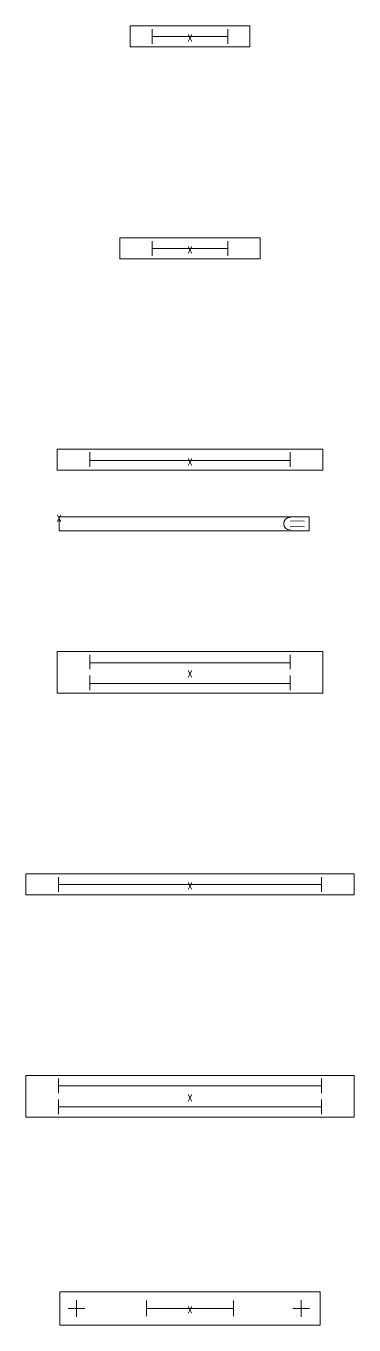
# Model space of a CAD drawing. Header units: metres. Extents: x -162 to 83385, y -62392 to -1971.
# Drawn here: x 40422 to 41997, y -16518 to -10281 of the extents above; entities that cross this region are included whole.
import ezdxf
from ezdxf.enums import TextEntityAlignment as Align

# ---------------------------------------------------------------- set-up
doc = ezdxf.new("R2010")
doc.units = ezdxf.units.M
doc.header["$LTSCALE"] = 0.5
for name, color, linetype, lineweight in [('ELIN_Attribut_01_Produkt_ID', 7, 'Continuous', 0), ('ELIN_Attribut_02_Stromkreis', 7, 'Continuous', 0), ('ELIN_Attribut_03_Verteilerbereich', 7, 'Continuous', 0), ('ELIN_Attribut_04_Montagehoehe', 7, 'Continuous', 0), ('ELIN_Attribut_05_Montageart', 7, 'Continuous', 0), ('ELIN_Attribut_06_Tuernummer', 7, 'Continuous', 0), ('ELIN_Attribut_07_Bemerkung', 7, 'Continuous', 0), ('ELIN_Attribut_08_Adresse', 7, 'Continuous', 0), ('ELIN_Attribut_10_AKZ1', 7, 'Continuous', 0), ('ELIN_Attribut_11_AKZ2', 7, 'Continuous', 0), ('ELIN_Attribut_12_Sonstiges1', 7, 'Continuous', 0), ('ELIN_Attribut_13_Sonstiges2', 7, 'Continuous', 0), ('ELIN_Attribut_14_Bauteil', 7, 'Continuous', 0), ('ELIN_Attribut_15_Ebene', 7, 'Continuous', 0), ('ELIN_Attribut_16_Raumnummer', 7, 'Continuous', 0), ('ELIN_Attribut_17_Raumname', 7, 'Continuous', 0), ('ELIN_Attribut_18_Montageabschnitt', 7, 'Continuous', 0), ('ELIN_Attribut_Basispunkt', 2, 'Continuous', 0), ('ELIN_Attribute_GEMOS', 11, 'Continuous', 0), ('ELIN_STS_DE_Feuchtrauaufbauleuchte', 7, 'Continuous', 0), ('ELIN_STS_DE_Haengeleuchte', 7, 'Continuous', 0), ('ELIN_STS_WA_Wandleuchte', 7, 'Continuous', 0)]:
    doc.layers.add(name, color=color, linetype=linetype, lineweight=lineweight)
doc.layers.get('0').off()
doc.styles.add('ELIN_Attribute', font='isocp.shx', dxfattribs={"width": 0.8})

# ---------------------------------------------------------------- blocks, each defined once
blk = doc.blocks.new('ELIN_STS_FRL_575_1F')
at = {"color": 0}
for p, q in [((-287.5, -50), (-287.5, 50)), ((-287.5, 50), (287.5, 50)), ((-181.6, 35), (-181.6, -35)), ((-181.6, 0), (181.6, 0)), ((181.6, 35), (181.6, -35)), ((287.5, -50), (287.5, 50)), ((287.5, -50), (-287.5, -50))]:
    blk.add_line(p, q, dxfattribs=at)
at = {"layer": 'ELIN_Attribut_01_Produkt_ID', "style": 'ELIN_Attribute', "width": 0.8, "flags": 8}
blk.add_attdef('01_PRODUKT_ID', (-241.5, -254.7, 0), '', height=150, dxfattribs=at)
at = {"layer": 'ELIN_Attribut_02_Stromkreis', "style": 'ELIN_Attribute', "width": 0.8, "flags": 8}
blk.add_attdef('02_STROMKREIS', (-287.5, 137.5), '', height=150, dxfattribs=at)
at = {"layer": 'ELIN_Attribut_03_Verteilerbereich', "style": 'ELIN_Attribute', "width": 0.8, "flags": 8}
blk.add_attdef('03_VERTEILERBEREICH', (-247.5, -604.4, 0), '', height=125, dxfattribs=at)
at = {"layer": 'ELIN_Attribut_04_Montagehoehe', "style": 'ELIN_Attribute', "width": 0.8, "flags": 8}
blk.add_attdef('04_MONTAGEHOEHE', text='', height=125, dxfattribs=at).set_placement((-406, -54.7, 0), align=Align.RIGHT)
at = {"layer": 'ELIN_Attribut_05_Montageart', "style": 'ELIN_Attribute', "width": 0.8, "flags": 8}
blk.add_attdef('05_MONTAGEART', (13, -254.7, 0), '', height=125, dxfattribs=at)
at = {"layer": 'ELIN_Attribut_06_Tuernummer', "style": 'ELIN_Attribute', "width": 0.8, "flags": 8}
blk.add_attdef('06_TUERNUMMER', text='', height=125, dxfattribs=at).set_placement((-345.5, -254.7, 0), align=Align.RIGHT)
at = {"layer": 'ELIN_Attribut_07_Bemerkung', "style": 'ELIN_Attribute', "width": 0.8, "flags": 8}
blk.add_attdef('07_BEMERKUNG', (-247.5, -804.4, 0), '', height=125, dxfattribs=at)
at = {"layer": 'ELIN_Attribut_08_Adresse', "style": 'ELIN_Attribute', "width": 0.8, "flags": 8}
blk.add_attdef('08_ADRESSE', (-247.5, -1004.4, 0), '', height=125, dxfattribs=at)
at = {"layer": 'ELIN_Attribut_10_AKZ1', "style": 'ELIN_Attribute', "width": 0.8, "flags": 8}
blk.add_attdef('10_AKZ1', (-247.5, -1404.4, 0), '', height=125, dxfattribs=at)
at = {"layer": 'ELIN_Attribut_11_AKZ2', "style": 'ELIN_Attribute', "width": 0.8, "flags": 8}
blk.add_attdef('11_AKZ2', (-247.5, -1604.4, 0), '', height=125, dxfattribs=at)
at = {"layer": 'ELIN_Attribut_12_Sonstiges1', "style": 'ELIN_Attribute', "width": 0.8, "flags": 8}
blk.add_attdef('12_SONSTIGES1', (-247.5, -1804.4, 0), '', height=125, dxfattribs=at)
at = {"layer": 'ELIN_Attribut_13_Sonstiges2', "style": 'ELIN_Attribute', "width": 0.8, "flags": 8}
blk.add_attdef('13_SONSTIGES2', (-247.5, -2004.4, 0), '', height=125, dxfattribs=at)
at = {"layer": 'ELIN_Attribut_14_Bauteil', "style": 'ELIN_Attribute', "width": 0.8, "flags": 8}
blk.add_attdef('14_BAUTEIL', (-247.5, -2204.4, 0), '', height=125, dxfattribs=at)
at = {"layer": 'ELIN_Attribut_15_Ebene', "style": 'ELIN_Attribute', "width": 0.8, "flags": 8}
blk.add_attdef('15_EBENE', (-247.5, -2404.4, 0), '', height=125, dxfattribs=at)
at = {"layer": 'ELIN_Attribut_16_Raumnummer', "style": 'ELIN_Attribute', "width": 0.8, "flags": 8}
blk.add_attdef('16_RAUMNUMMER', (-247.5, -2604.4, 0), '', height=125, dxfattribs=at)
at = {"layer": 'ELIN_Attribut_17_Raumname', "style": 'ELIN_Attribute', "width": 0.8, "flags": 8}
blk.add_attdef('17_RAUMNAME', (-247.5, -2804.4, 0), '', height=125, dxfattribs=at)
at = {"layer": 'ELIN_Attribut_18_Montageabschnitt', "style": 'ELIN_Attribute', "width": 0.8, "flags": 8}
blk.add_attdef('18_MONTAGEABSCHNITT', (-247.5, -3004.4, 0), '', height=125, dxfattribs=at)
at = {"layer": 'ELIN_Attribut_Basispunkt', "style": 'ELIN_Attribute', "width": 0.8, "flags": 8}
blk.add_attdef('Basispunkt', text='', height=50, dxfattribs=at).set_placement((0, 0), align=Align.MIDDLE)
at = {"layer": 'ELIN_Attribute_GEMOS', "style": 'ELIN_Attribute', "width": 0.6}
for tag, p in [('G01_PRO02ID', (1620.5, 183.6)), ('G02_BEZEICHNUNG', (1620.5, -14.6, 0)), ('G03_DESCRIPTION', (1620.5, -204.4, 0)), ('G04_GEMOS-SYMBOL', (1623.8, -404.4, 0)), ('G05_GEMOS-TYP', (1623.8, -604.4, 0)), ('G06_ORTSKENNUNG', (1620.5, -804.4, 0)), ('G08_FREI1', (1620.5, -1004.4, 0)), ('G08_FREI2', (1620.5, -1204.4, 0))]:
    blk.add_attdef(tag, p, '', height=125, dxfattribs=at)
blk = doc.blocks.new('ELIN_STS_FRL_670_1F')
at = {"color": 0}
for p, q in [((-337.5, -50), (-337.5, 50)), ((-337.5, 50), (337.5, 50)), ((-181.6, 35), (-181.6, -35)), ((-181.6, 0), (181.6, 0)), ((181.6, 35), (181.6, -35)), ((337.5, -50), (337.5, 50)), ((337.5, -50), (-337.5, -50))]:
    blk.add_line(p, q, dxfattribs=at)
at = {"layer": 'ELIN_Attribut_01_Produkt_ID', "style": 'ELIN_Attribute', "width": 0.8, "flags": 8}
blk.add_attdef('01_PRODUKT_ID', (-268.5, -254.7, 0), '', height=150, dxfattribs=at)
at = {"layer": 'ELIN_Attribut_02_Stromkreis', "style": 'ELIN_Attribute', "width": 0.8, "flags": 8}
blk.add_attdef('02_STROMKREIS', (-337.5, 152.5), '', height=150, dxfattribs=at)
at = {"layer": 'ELIN_Attribut_03_Verteilerbereich', "style": 'ELIN_Attribute', "width": 0.8, "flags": 8}
blk.add_attdef('03_VERTEILERBEREICH', (-247.5, -604.4, 0), '', height=125, dxfattribs=at)
at = {"layer": 'ELIN_Attribut_04_Montagehoehe', "style": 'ELIN_Attribute', "width": 0.8, "flags": 8}
blk.add_attdef('04_MONTAGEHOEHE', text='', height=125, dxfattribs=at).set_placement((-443, -54.7, 0), align=Align.RIGHT)
at = {"layer": 'ELIN_Attribut_05_Montageart', "style": 'ELIN_Attribute', "width": 0.8, "flags": 8}
blk.add_attdef('05_MONTAGEART', (-32.5, -254.7, 0), '', height=125, dxfattribs=at)
at = {"layer": 'ELIN_Attribut_06_Tuernummer', "style": 'ELIN_Attribute', "width": 0.8, "flags": 8}
blk.add_attdef('06_TUERNUMMER', text='', height=125, dxfattribs=at).set_placement((-386, -254.7, 0), align=Align.RIGHT)
at = {"layer": 'ELIN_Attribut_07_Bemerkung', "style": 'ELIN_Attribute', "width": 0.8, "flags": 8}
blk.add_attdef('07_BEMERKUNG', (-247.5, -804.4, 0), '', height=125, dxfattribs=at)
at = {"layer": 'ELIN_Attribut_08_Adresse', "style": 'ELIN_Attribute', "width": 0.8, "flags": 8}
blk.add_attdef('08_ADRESSE', (-247.5, -1004.4, 0), '', height=125, dxfattribs=at)
at = {"layer": 'ELIN_Attribut_10_AKZ1', "style": 'ELIN_Attribute', "width": 0.8, "flags": 8}
blk.add_attdef('10_AKZ1', (-247.5, -1404.4, 0), '', height=125, dxfattribs=at)
at = {"layer": 'ELIN_Attribut_11_AKZ2', "style": 'ELIN_Attribute', "width": 0.8, "flags": 8}
blk.add_attdef('11_AKZ2', (-247.5, -1604.4, 0), '', height=125, dxfattribs=at)
at = {"layer": 'ELIN_Attribut_12_Sonstiges1', "style": 'ELIN_Attribute', "width": 0.8, "flags": 8}
blk.add_attdef('12_SONSTIGES1', (-247.5, -1804.4, 0), '', height=125, dxfattribs=at)
at = {"layer": 'ELIN_Attribut_13_Sonstiges2', "style": 'ELIN_Attribute', "width": 0.8, "flags": 8}
blk.add_attdef('13_SONSTIGES2', (-247.5, -2004.4, 0), '', height=125, dxfattribs=at)
at = {"layer": 'ELIN_Attribut_14_Bauteil', "style": 'ELIN_Attribute', "width": 0.8, "flags": 8}
blk.add_attdef('14_BAUTEIL', (-247.5, -2204.4, 0), '', height=125, dxfattribs=at)
at = {"layer": 'ELIN_Attribut_15_Ebene', "style": 'ELIN_Attribute', "width": 0.8, "flags": 8}
blk.add_attdef('15_EBENE', (-247.5, -2404.4, 0), '', height=125, dxfattribs=at)
at = {"layer": 'ELIN_Attribut_16_Raumnummer', "style": 'ELIN_Attribute', "width": 0.8, "flags": 8}
blk.add_attdef('16_RAUMNUMMER', (-247.5, -2604.4, 0), '', height=125, dxfattribs=at)
at = {"layer": 'ELIN_Attribut_17_Raumname', "style": 'ELIN_Attribute', "width": 0.8, "flags": 8}
blk.add_attdef('17_RAUMNAME', (-247.5, -2804.4, 0), '', height=125, dxfattribs=at)
at = {"layer": 'ELIN_Attribut_18_Montageabschnitt', "style": 'ELIN_Attribute', "width": 0.8, "flags": 8}
blk.add_attdef('18_MONTAGEABSCHNITT', (-247.5, -3004.4, 0), '', height=125, dxfattribs=at)
at = {"layer": 'ELIN_Attribut_Basispunkt', "style": 'ELIN_Attribute', "width": 0.8, "flags": 8}
blk.add_attdef('Basispunkt', text='', height=50, dxfattribs=at).set_placement((0, 0), align=Align.MIDDLE)
at = {"layer": 'ELIN_Attribute_GEMOS', "style": 'ELIN_Attribute', "width": 0.6}
for tag, p in [('G01_PRO02ID', (1620.5, 183.6)), ('G02_BEZEICHNUNG', (1620.5, -14.6, 0)), ('G03_DESCRIPTION', (1620.5, -204.4, 0)), ('G04_GEMOS-SYMBOL', (1623.8, -404.4, 0)), ('G05_GEMOS-TYP', (1623.8, -604.4, 0)), ('G06_ORTSKENNUNG', (1620.5, -804.4, 0)), ('G08_FREI1', (1620.5, -1004.4, 0)), ('G08_FREI2', (1620.5, -1204.4, 0))]:
    blk.add_attdef(tag, p, '', height=125, dxfattribs=at)
blk = doc.blocks.new('ELIN_LA_HAENGEL_1250_1F')
at = {"color": 0}
for p, q in [((-625, 80), (625, 80)), ((-625, -80), (-625, 80)), ((625, 80), (625, -80)), ((-544.5, 40), (-544.5, -40)), ((-209.2, -37), (-209.2, 37)), ((209.3, 0), (-209.2, 0)), ((209.3, -37), (209.3, 37)), ((534.5, 40), (534.5, -40)), ((-584.5, 0), (-504.5, 0)), ((494.5, 0), (574.5, 0)), ((625, -80), (-625, -80))]:
    blk.add_line(p, q, dxfattribs=at)
at = {"layer": 'ELIN_Attribut_01_Produkt_ID', "style": 'ELIN_Attribute', "width": 0.8, "flags": 8}
blk.add_attdef('01_PRODUKT_ID', (-557.5, -254.7, 0), '', height=150, dxfattribs=at)
at = {"layer": 'ELIN_Attribut_02_Stromkreis', "style": 'ELIN_Attribute', "width": 0.8, "flags": 8}
blk.add_attdef('02_STROMKREIS', (-535.5, 163.5), '', height=150, dxfattribs=at)
at = {"layer": 'ELIN_Attribut_03_Verteilerbereich', "style": 'ELIN_Attribute', "width": 0.8, "flags": 8}
blk.add_attdef('03_VERTEILERBEREICH', (-247.5, -604.4, 0), '', height=125, dxfattribs=at)
at = {"layer": 'ELIN_Attribut_04_Montagehoehe', "style": 'ELIN_Attribute', "width": 0.8, "flags": 8}
blk.add_attdef('04_MONTAGEHOEHE', text='', height=125, dxfattribs=at).set_placement((-751.5, -54.7, 0), align=Align.RIGHT)
at = {"layer": 'ELIN_Attribut_05_Montageart', "style": 'ELIN_Attribute', "width": 0.8, "flags": 8}
blk.add_attdef('05_MONTAGEART', (-300.5, -254.7, 0), '', height=125, dxfattribs=at)
at = {"layer": 'ELIN_Attribut_06_Tuernummer', "style": 'ELIN_Attribute', "width": 0.8, "flags": 8}
blk.add_attdef('06_TUERNUMMER', text='', height=125, dxfattribs=at).set_placement((-686, -254.7, 0), align=Align.RIGHT)
at = {"layer": 'ELIN_Attribut_07_Bemerkung', "style": 'ELIN_Attribute', "width": 0.8, "flags": 8}
blk.add_attdef('07_BEMERKUNG', (-247.5, -804.4, 0), '', height=125, dxfattribs=at)
at = {"layer": 'ELIN_Attribut_08_Adresse', "style": 'ELIN_Attribute', "width": 0.8, "flags": 8}
blk.add_attdef('08_ADRESSE', (-247.5, -1004.4, 0), '', height=125, dxfattribs=at)
at = {"layer": 'ELIN_Attribut_10_AKZ1', "style": 'ELIN_Attribute', "width": 0.8, "flags": 8}
blk.add_attdef('10_AKZ1', (-247.5, -1404.4, 0), '', height=125, dxfattribs=at)
at = {"layer": 'ELIN_Attribut_11_AKZ2', "style": 'ELIN_Attribute', "width": 0.8, "flags": 8}
blk.add_attdef('11_AKZ2', (-247.5, -1604.4, 0), '', height=125, dxfattribs=at)
at = {"layer": 'ELIN_Attribut_12_Sonstiges1', "style": 'ELIN_Attribute', "width": 0.8, "flags": 8}
blk.add_attdef('12_SONSTIGES1', (-247.5, -1804.4, 0), '', height=125, dxfattribs=at)
at = {"layer": 'ELIN_Attribut_13_Sonstiges2', "style": 'ELIN_Attribute', "width": 0.8, "flags": 8}
blk.add_attdef('13_SONSTIGES2', (-247.5, -2004.4, 0), '', height=125, dxfattribs=at)
at = {"layer": 'ELIN_Attribut_14_Bauteil', "style": 'ELIN_Attribute', "width": 0.8, "flags": 8}
blk.add_attdef('14_BAUTEIL', (-247.5, -2204.4, 0), '', height=125, dxfattribs=at)
at = {"layer": 'ELIN_Attribut_15_Ebene', "style": 'ELIN_Attribute', "width": 0.8, "flags": 8}
blk.add_attdef('15_EBENE', (-247.5, -2404.4, 0), '', height=125, dxfattribs=at)
at = {"layer": 'ELIN_Attribut_16_Raumnummer', "style": 'ELIN_Attribute', "width": 0.8, "flags": 8}
blk.add_attdef('16_RAUMNUMMER', (-247.5, -2604.4, 0), '', height=125, dxfattribs=at)
at = {"layer": 'ELIN_Attribut_17_Raumname', "style": 'ELIN_Attribute', "width": 0.8, "flags": 8}
blk.add_attdef('17_RAUMNAME', (-247.5, -2804.4, 0), '', height=125, dxfattribs=at)
at = {"layer": 'ELIN_Attribut_18_Montageabschnitt', "style": 'ELIN_Attribute', "width": 0.8, "flags": 8}
blk.add_attdef('18_MONTAGEABSCHNITT', (-247.5, -3004.4, 0), '', height=125, dxfattribs=at)
at = {"layer": 'ELIN_Attribut_Basispunkt', "style": 'ELIN_Attribute', "width": 0.8, "flags": 8}
blk.add_attdef('Basispunkt', text='', height=50, dxfattribs=at).set_placement((0, 0), align=Align.MIDDLE)
at = {"layer": 'ELIN_Attribute_GEMOS', "style": 'ELIN_Attribute', "width": 0.6}
for tag, p in [('G01_PRO02ID', (1620.5, 183.6)), ('G02_BEZEICHNUNG', (1620.5, -14.6, 0)), ('G03_DESCRIPTION', (1620.5, -204.4, 0)), ('G04_GEMOS-SYMBOL', (1623.8, -404.4, 0)), ('G05_GEMOS-TYP', (1623.8, -604.4, 0)), ('G06_ORTSKENNUNG', (1620.5, -804.4, 0)), ('G08_FREI1', (1620.5, -1004.4, 0)), ('G08_FREI2', (1620.5, -1204.4, 0))]:
    blk.add_attdef(tag, p, '', height=125, dxfattribs=at)
blk = doc.blocks.new('ELIN_STS_FRL_1575_1F')
at = {"color": 0}
for p, q in [((-787.5, -50), (-787.5, 50)), ((-787.5, 50), (787.5, 50)), ((-631.6, 35), (-631.6, -35)), ((-631.6, 0), (631.6, 0)), ((631.6, 35), (631.6, -35)), ((787.5, -50), (787.5, 50)), ((787.5, -50), (-787.5, -50))]:
    blk.add_line(p, q, dxfattribs=at)
at = {"layer": 'ELIN_Attribut_01_Produkt_ID', "style": 'ELIN_Attribute', "width": 0.8, "flags": 8}
blk.add_attdef('01_PRODUKT_ID', (-696.5, -254.7, 0), '', height=150, dxfattribs=at)
at = {"layer": 'ELIN_Attribut_02_Stromkreis', "style": 'ELIN_Attribute', "width": 0.8, "flags": 8}
blk.add_attdef('02_STROMKREIS', (-653, 233.5), '', height=150, dxfattribs=at)
at = {"layer": 'ELIN_Attribut_03_Verteilerbereich', "style": 'ELIN_Attribute', "width": 0.8, "flags": 8}
blk.add_attdef('03_VERTEILERBEREICH', (-247.5, -604.4, 0), '', height=125, dxfattribs=at)
at = {"layer": 'ELIN_Attribut_04_Montagehoehe', "style": 'ELIN_Attribute', "width": 0.8, "flags": 8}
blk.add_attdef('04_MONTAGEHOEHE', text='', height=125, dxfattribs=at).set_placement((-911, -54.7, 0), align=Align.RIGHT)
at = {"layer": 'ELIN_Attribut_05_Montageart', "style": 'ELIN_Attribute', "width": 0.8, "flags": 8}
blk.add_attdef('05_MONTAGEART', (-438.5, -254.7, 0), '', height=125, dxfattribs=at)
at = {"layer": 'ELIN_Attribut_06_Tuernummer', "style": 'ELIN_Attribute', "width": 0.8, "flags": 8}
blk.add_attdef('06_TUERNUMMER', text='', height=125, dxfattribs=at).set_placement((-849.5, -254.7, 0), align=Align.RIGHT)
at = {"layer": 'ELIN_Attribut_07_Bemerkung', "style": 'ELIN_Attribute', "width": 0.8, "flags": 8}
blk.add_attdef('07_BEMERKUNG', (-247.5, -804.4, 0), '', height=125, dxfattribs=at)
at = {"layer": 'ELIN_Attribut_08_Adresse', "style": 'ELIN_Attribute', "width": 0.8, "flags": 8}
blk.add_attdef('08_ADRESSE', (-247.5, -1004.4, 0), '', height=125, dxfattribs=at)
at = {"layer": 'ELIN_Attribut_10_AKZ1', "style": 'ELIN_Attribute', "width": 0.8, "flags": 8}
blk.add_attdef('10_AKZ1', (-247.5, -1404.4, 0), '', height=125, dxfattribs=at)
at = {"layer": 'ELIN_Attribut_11_AKZ2', "style": 'ELIN_Attribute', "width": 0.8, "flags": 8}
blk.add_attdef('11_AKZ2', (-247.5, -1604.4, 0), '', height=125, dxfattribs=at)
at = {"layer": 'ELIN_Attribut_12_Sonstiges1', "style": 'ELIN_Attribute', "width": 0.8, "flags": 8}
blk.add_attdef('12_SONSTIGES1', (-247.5, -1804.4, 0), '', height=125, dxfattribs=at)
at = {"layer": 'ELIN_Attribut_13_Sonstiges2', "style": 'ELIN_Attribute', "width": 0.8, "flags": 8}
blk.add_attdef('13_SONSTIGES2', (-247.5, -2004.4, 0), '', height=125, dxfattribs=at)
at = {"layer": 'ELIN_Attribut_14_Bauteil', "style": 'ELIN_Attribute', "width": 0.8, "flags": 8}
blk.add_attdef('14_BAUTEIL', (-247.5, -2204.4, 0), '', height=125, dxfattribs=at)
at = {"layer": 'ELIN_Attribut_15_Ebene', "style": 'ELIN_Attribute', "width": 0.8, "flags": 8}
blk.add_attdef('15_EBENE', (-247.5, -2404.4, 0), '', height=125, dxfattribs=at)
at = {"layer": 'ELIN_Attribut_16_Raumnummer', "style": 'ELIN_Attribute', "width": 0.8, "flags": 8}
blk.add_attdef('16_RAUMNUMMER', (-247.5, -2604.4, 0), '', height=125, dxfattribs=at)
at = {"layer": 'ELIN_Attribut_17_Raumname', "style": 'ELIN_Attribute', "width": 0.8, "flags": 8}
blk.add_attdef('17_RAUMNAME', (-247.5, -2804.4, 0), '', height=125, dxfattribs=at)
at = {"layer": 'ELIN_Attribut_18_Montageabschnitt', "style": 'ELIN_Attribute', "width": 0.8, "flags": 8}
blk.add_attdef('18_MONTAGEABSCHNITT', (-247.5, -3004.4, 0), '', height=125, dxfattribs=at)
at = {"layer": 'ELIN_Attribut_Basispunkt', "style": 'ELIN_Attribute', "width": 0.8, "flags": 8}
blk.add_attdef('Basispunkt', text='', height=50, dxfattribs=at).set_placement((0, 0), align=Align.MIDDLE)
at = {"layer": 'ELIN_Attribute_GEMOS', "style": 'ELIN_Attribute', "width": 0.6}
for tag, p in [('G01_PRO02ID', (1620.5, 183.6)), ('G02_BEZEICHNUNG', (1620.5, -14.6, 0)), ('G03_DESCRIPTION', (1620.5, -204.4, 0)), ('G04_GEMOS-SYMBOL', (1623.8, -404.4, 0)), ('G05_GEMOS-TYP', (1623.8, -604.4, 0)), ('G06_ORTSKENNUNG', (1620.5, -804.4, 0)), ('G08_FREI1', (1620.5, -1004.4, 0)), ('G08_FREI2', (1620.5, -1204.4, 0))]:
    blk.add_attdef(tag, p, '', height=125, dxfattribs=at)
blk = doc.blocks.new('ELIN_STS_FRL_1275_1F')
at = {"color": 0}
for p, q in [((-637.5, -46.2), (-637.5, 53.8)), ((-637.5, 53.8), (637.5, 53.8)), ((-480.2, 38.8), (-480.2, -31.2)), ((-480.2, 0), (480.2, 0)), ((480.2, 38.8), (480.2, -31.2)), ((637.5, 53.8), (637.5, -46.2)), ((637.5, -46.2), (-637.5, -46.2))]:
    blk.add_line(p, q, dxfattribs=at)
at = {"layer": 'ELIN_Attribut_01_Produkt_ID', "style": 'ELIN_Attribute', "width": 0.8, "flags": 8}
blk.add_attdef('01_PRODUKT_ID', (-562, -254.7, 0), '', height=150, dxfattribs=at)
at = {"layer": 'ELIN_Attribut_02_Stromkreis', "style": 'ELIN_Attribute', "width": 0.8, "flags": 8}
blk.add_attdef('02_STROMKREIS', (-637.5, 155), '', height=150, dxfattribs=at)
at = {"layer": 'ELIN_Attribut_03_Verteilerbereich', "style": 'ELIN_Attribute', "width": 0.8, "flags": 8}
blk.add_attdef('03_VERTEILERBEREICH', (-247.5, -604.4, 0), '', height=125, dxfattribs=at)
at = {"layer": 'ELIN_Attribut_04_Montagehoehe', "style": 'ELIN_Attribute', "width": 0.8, "flags": 8}
blk.add_attdef('04_MONTAGEHOEHE', text='', height=125, dxfattribs=at).set_placement((-737.5, -54.7, 0), align=Align.RIGHT)
at = {"layer": 'ELIN_Attribut_05_Montageart', "style": 'ELIN_Attribute', "width": 0.8, "flags": 8}
blk.add_attdef('05_MONTAGEART', (-305, -254.7, 0), '', height=125, dxfattribs=at)
at = {"layer": 'ELIN_Attribut_06_Tuernummer', "style": 'ELIN_Attribute', "width": 0.8, "flags": 8}
blk.add_attdef('06_TUERNUMMER', text='', height=125, dxfattribs=at).set_placement((-685.5, -254.7, 0), align=Align.RIGHT)
at = {"layer": 'ELIN_Attribut_07_Bemerkung', "style": 'ELIN_Attribute', "width": 0.8, "flags": 8}
blk.add_attdef('07_BEMERKUNG', (-247.5, -804.4, 0), '', height=125, dxfattribs=at)
at = {"layer": 'ELIN_Attribut_08_Adresse', "style": 'ELIN_Attribute', "width": 0.8, "flags": 8}
blk.add_attdef('08_ADRESSE', (-247.5, -1004.4, 0), '', height=125, dxfattribs=at)
at = {"layer": 'ELIN_Attribut_10_AKZ1', "style": 'ELIN_Attribute', "width": 0.8, "flags": 8}
blk.add_attdef('10_AKZ1', (-247.5, -1404.4, 0), '', height=125, dxfattribs=at)
at = {"layer": 'ELIN_Attribut_11_AKZ2', "style": 'ELIN_Attribute', "width": 0.8, "flags": 8}
blk.add_attdef('11_AKZ2', (-247.5, -1604.4, 0), '', height=125, dxfattribs=at)
at = {"layer": 'ELIN_Attribut_12_Sonstiges1', "style": 'ELIN_Attribute', "width": 0.8, "flags": 8}
blk.add_attdef('12_SONSTIGES1', (-247.5, -1804.4, 0), '', height=125, dxfattribs=at)
at = {"layer": 'ELIN_Attribut_13_Sonstiges2', "style": 'ELIN_Attribute', "width": 0.8, "flags": 8}
blk.add_attdef('13_SONSTIGES2', (-247.5, -2004.4, 0), '', height=125, dxfattribs=at)
at = {"layer": 'ELIN_Attribut_14_Bauteil', "style": 'ELIN_Attribute', "width": 0.8, "flags": 8}
blk.add_attdef('14_BAUTEIL', (-247.5, -2204.4, 0), '', height=125, dxfattribs=at)
at = {"layer": 'ELIN_Attribut_15_Ebene', "style": 'ELIN_Attribute', "width": 0.8, "flags": 8}
blk.add_attdef('15_EBENE', (-247.5, -2404.4, 0), '', height=125, dxfattribs=at)
at = {"layer": 'ELIN_Attribut_16_Raumnummer', "style": 'ELIN_Attribute', "width": 0.8, "flags": 8}
blk.add_attdef('16_RAUMNUMMER', (-247.5, -2604.4, 0), '', height=125, dxfattribs=at)
at = {"layer": 'ELIN_Attribut_17_Raumname', "style": 'ELIN_Attribute', "width": 0.8, "flags": 8}
blk.add_attdef('17_RAUMNAME', (-247.5, -2804.4, 0), '', height=125, dxfattribs=at)
at = {"layer": 'ELIN_Attribut_18_Montageabschnitt', "style": 'ELIN_Attribute', "width": 0.8, "flags": 8}
blk.add_attdef('18_MONTAGEABSCHNITT', (-247.5, -3004.4, 0), '', height=125, dxfattribs=at)
at = {"layer": 'ELIN_Attribut_Basispunkt', "style": 'ELIN_Attribute', "width": 0.8, "flags": 8}
blk.add_attdef('Basispunkt', text='', height=50, dxfattribs=at).set_placement((0, 0), align=Align.MIDDLE)
at = {"layer": 'ELIN_Attribute_GEMOS', "style": 'ELIN_Attribute', "width": 0.6}
for tag, p in [('G01_PRO02ID', (1620.5, 183.6)), ('G02_BEZEICHNUNG', (1620.5, -14.6, 0)), ('G03_DESCRIPTION', (1620.5, -204.4, 0)), ('G04_GEMOS-SYMBOL', (1623.8, -404.4, 0)), ('G05_GEMOS-TYP', (1623.8, -604.4, 0)), ('G06_ORTSKENNUNG', (1620.5, -804.4, 0)), ('G08_FREI1', (1620.5, -1004.4, 0)), ('G08_FREI2', (1620.5, -1204.4, 0))]:
    blk.add_attdef(tag, p, '', height=125, dxfattribs=at)
blk = doc.blocks.new('ELIN_STS_FRL_1275_2F')
at = {"color": 0}
for p, q in [((-637.5, -100), (-637.5, 100)), ((-637.5, 100), (637.5, 100)), ((-480.2, 85), (-480.2, 15)), ((480.2, 85), (480.2, 15)), ((637.5, 100), (637.5, -100)), ((-480.2, 46.2), (480.2, 46.2)), ((-480.2, -15), (-480.2, -85)), ((-480.2, -53.8), (480.2, -53.8)), ((480.2, -15), (480.2, -85)), ((637.5, -100), (-637.5, -100))]:
    blk.add_line(p, q, dxfattribs=at)
at = {"layer": 'ELIN_Attribut_01_Produkt_ID', "style": 'ELIN_Attribute', "width": 0.8, "flags": 8}
blk.add_attdef('01_PRODUKT_ID', (-564, -287, 0), '', height=150, dxfattribs=at)
at = {"layer": 'ELIN_Attribut_02_Stromkreis', "style": 'ELIN_Attribute', "width": 0.8, "flags": 8}
blk.add_attdef('02_STROMKREIS', (-637.5, 207.5), '', height=150, dxfattribs=at)
at = {"layer": 'ELIN_Attribut_03_Verteilerbereich', "style": 'ELIN_Attribute', "width": 0.8, "flags": 8}
blk.add_attdef('03_VERTEILERBEREICH', (-247.5, -604.4, 0), '', height=125, dxfattribs=at)
at = {"layer": 'ELIN_Attribut_04_Montagehoehe', "style": 'ELIN_Attribute', "width": 0.8, "flags": 8}
blk.add_attdef('04_MONTAGEHOEHE', text='', height=125, dxfattribs=at).set_placement((-775, -54.7, 0), align=Align.RIGHT)
at = {"layer": 'ELIN_Attribut_05_Montageart', "style": 'ELIN_Attribute', "width": 0.8, "flags": 8}
blk.add_attdef('05_MONTAGEART', (-311, -287, 0), '', height=125, dxfattribs=at)
at = {"layer": 'ELIN_Attribut_06_Tuernummer', "style": 'ELIN_Attribute', "width": 0.8, "flags": 8}
blk.add_attdef('06_TUERNUMMER', text='', height=125, dxfattribs=at).set_placement((-709, -287, 0), align=Align.RIGHT)
at = {"layer": 'ELIN_Attribut_07_Bemerkung', "style": 'ELIN_Attribute', "width": 0.8, "flags": 8}
blk.add_attdef('07_BEMERKUNG', (-247.5, -804.4, 0), '', height=125, dxfattribs=at)
at = {"layer": 'ELIN_Attribut_08_Adresse', "style": 'ELIN_Attribute', "width": 0.8, "flags": 8}
blk.add_attdef('08_ADRESSE', (-247.5, -1004.4, 0), '', height=125, dxfattribs=at)
at = {"layer": 'ELIN_Attribut_10_AKZ1', "style": 'ELIN_Attribute', "width": 0.8, "flags": 8}
blk.add_attdef('10_AKZ1', (-247.5, -1404.4, 0), '', height=125, dxfattribs=at)
at = {"layer": 'ELIN_Attribut_11_AKZ2', "style": 'ELIN_Attribute', "width": 0.8, "flags": 8}
blk.add_attdef('11_AKZ2', (-247.5, -1604.4, 0), '', height=125, dxfattribs=at)
at = {"layer": 'ELIN_Attribut_12_Sonstiges1', "style": 'ELIN_Attribute', "width": 0.8, "flags": 8}
blk.add_attdef('12_SONSTIGES1', (-247.5, -1804.4, 0), '', height=125, dxfattribs=at)
at = {"layer": 'ELIN_Attribut_13_Sonstiges2', "style": 'ELIN_Attribute', "width": 0.8, "flags": 8}
blk.add_attdef('13_SONSTIGES2', (-247.5, -2004.4, 0), '', height=125, dxfattribs=at)
at = {"layer": 'ELIN_Attribut_14_Bauteil', "style": 'ELIN_Attribute', "width": 0.8, "flags": 8}
blk.add_attdef('14_BAUTEIL', (-247.5, -2204.4, 0), '', height=125, dxfattribs=at)
at = {"layer": 'ELIN_Attribut_15_Ebene', "style": 'ELIN_Attribute', "width": 0.8, "flags": 8}
blk.add_attdef('15_EBENE', (-247.5, -2404.4, 0), '', height=125, dxfattribs=at)
at = {"layer": 'ELIN_Attribut_16_Raumnummer', "style": 'ELIN_Attribute', "width": 0.8, "flags": 8}
blk.add_attdef('16_RAUMNUMMER', (-247.5, -2604.4, 0), '', height=125, dxfattribs=at)
at = {"layer": 'ELIN_Attribut_17_Raumname', "style": 'ELIN_Attribute', "width": 0.8, "flags": 8}
blk.add_attdef('17_RAUMNAME', (-247.5, -2804.4, 0), '', height=125, dxfattribs=at)
at = {"layer": 'ELIN_Attribut_18_Montageabschnitt', "style": 'ELIN_Attribute', "width": 0.8, "flags": 8}
blk.add_attdef('18_MONTAGEABSCHNITT', (-247.5, -3004.4, 0), '', height=125, dxfattribs=at)
at = {"layer": 'ELIN_Attribut_Basispunkt', "style": 'ELIN_Attribute', "width": 0.8, "flags": 8}
blk.add_attdef('Basispunkt', text='', height=50, dxfattribs=at).set_placement((0, 0), align=Align.MIDDLE)
at = {"layer": 'ELIN_Attribute_GEMOS', "style": 'ELIN_Attribute', "width": 0.6}
for tag, p in [('G01_PRO02ID', (1620.5, 183.6)), ('G02_BEZEICHNUNG', (1620.5, -14.6, 0)), ('G03_DESCRIPTION', (1620.5, -204.4, 0)), ('G04_GEMOS-SYMBOL', (1623.8, -404.4, 0)), ('G05_GEMOS-TYP', (1623.8, -604.4, 0)), ('G06_ORTSKENNUNG', (1620.5, -804.4, 0)), ('G08_FREI1', (1620.5, -1004.4, 0)), ('G08_FREI2', (1620.5, -1204.4, 0))]:
    blk.add_attdef(tag, p, '', height=125, dxfattribs=at)
blk = doc.blocks.new('ELIN_STS_FRL_1575_2F')
at = {"color": 0}
for p, q in [((-787.5, -100), (-787.5, 100)), ((-787.5, 100), (787.5, 100)), ((-631.6, 85), (-631.6, 15)), ((631.6, 85), (631.6, 15)), ((787.5, -100), (787.5, 100)), ((-631.6, 50), (631.6, 50)), ((-631.6, -15), (-631.6, -85)), ((-631.6, -50), (631.6, -50)), ((631.6, -15), (631.6, -85)), ((787.5, -100), (-787.5, -100))]:
    blk.add_line(p, q, dxfattribs=at)
at = {"layer": 'ELIN_Attribut_01_Produkt_ID', "style": 'ELIN_Attribute', "width": 0.8, "flags": 8}
blk.add_attdef('01_PRODUKT_ID', (-679, -296.5, 0), '', height=150, dxfattribs=at)
at = {"layer": 'ELIN_Attribut_02_Stromkreis', "style": 'ELIN_Attribute', "width": 0.8, "flags": 8}
blk.add_attdef('02_STROMKREIS', (-578, 236.5), '', height=150, dxfattribs=at)
at = {"layer": 'ELIN_Attribut_03_Verteilerbereich', "style": 'ELIN_Attribute', "width": 0.8, "flags": 8}
blk.add_attdef('03_VERTEILERBEREICH', (-247.5, -604.4, 0), '', height=125, dxfattribs=at)
at = {"layer": 'ELIN_Attribut_04_Montagehoehe', "style": 'ELIN_Attribute', "width": 0.8, "flags": 8}
blk.add_attdef('04_MONTAGEHOEHE', text='', height=125, dxfattribs=at).set_placement((-1023.5, -54.7, 0), align=Align.RIGHT)
at = {"layer": 'ELIN_Attribut_05_Montageart', "style": 'ELIN_Attribute', "width": 0.8, "flags": 8}
blk.add_attdef('05_MONTAGEART', (-421, -296.5, 0), '', height=125, dxfattribs=at)
at = {"layer": 'ELIN_Attribut_06_Tuernummer', "style": 'ELIN_Attribute', "width": 0.8, "flags": 8}
blk.add_attdef('06_TUERNUMMER', text='', height=125, dxfattribs=at).set_placement((-903, -296.5, 0), align=Align.RIGHT)
at = {"layer": 'ELIN_Attribut_07_Bemerkung', "style": 'ELIN_Attribute', "width": 0.8, "flags": 8}
blk.add_attdef('07_BEMERKUNG', (-247.5, -804.4, 0), '', height=125, dxfattribs=at)
at = {"layer": 'ELIN_Attribut_08_Adresse', "style": 'ELIN_Attribute', "width": 0.8, "flags": 8}
blk.add_attdef('08_ADRESSE', (-247.5, -1004.4, 0), '', height=125, dxfattribs=at)
at = {"layer": 'ELIN_Attribut_10_AKZ1', "style": 'ELIN_Attribute', "width": 0.8, "flags": 8}
blk.add_attdef('10_AKZ1', (-247.5, -1404.4, 0), '', height=125, dxfattribs=at)
at = {"layer": 'ELIN_Attribut_11_AKZ2', "style": 'ELIN_Attribute', "width": 0.8, "flags": 8}
blk.add_attdef('11_AKZ2', (-247.5, -1604.4, 0), '', height=125, dxfattribs=at)
at = {"layer": 'ELIN_Attribut_12_Sonstiges1', "style": 'ELIN_Attribute', "width": 0.8, "flags": 8}
blk.add_attdef('12_SONSTIGES1', (-247.5, -1804.4, 0), '', height=125, dxfattribs=at)
at = {"layer": 'ELIN_Attribut_13_Sonstiges2', "style": 'ELIN_Attribute', "width": 0.8, "flags": 8}
blk.add_attdef('13_SONSTIGES2', (-247.5, -2004.4, 0), '', height=125, dxfattribs=at)
at = {"layer": 'ELIN_Attribut_14_Bauteil', "style": 'ELIN_Attribute', "width": 0.8, "flags": 8}
blk.add_attdef('14_BAUTEIL', (-247.5, -2204.4, 0), '', height=125, dxfattribs=at)
at = {"layer": 'ELIN_Attribut_15_Ebene', "style": 'ELIN_Attribute', "width": 0.8, "flags": 8}
blk.add_attdef('15_EBENE', (-247.5, -2404.4, 0), '', height=125, dxfattribs=at)
at = {"layer": 'ELIN_Attribut_16_Raumnummer', "style": 'ELIN_Attribute', "width": 0.8, "flags": 8}
blk.add_attdef('16_RAUMNUMMER', (-247.5, -2604.4, 0), '', height=125, dxfattribs=at)
at = {"layer": 'ELIN_Attribut_17_Raumname', "style": 'ELIN_Attribute', "width": 0.8, "flags": 8}
blk.add_attdef('17_RAUMNAME', (-247.5, -2804.4, 0), '', height=125, dxfattribs=at)
at = {"layer": 'ELIN_Attribut_18_Montageabschnitt', "style": 'ELIN_Attribute', "width": 0.8, "flags": 8}
blk.add_attdef('18_MONTAGEABSCHNITT', (-247.5, -3004.4, 0), '', height=125, dxfattribs=at)
at = {"layer": 'ELIN_Attribut_Basispunkt', "style": 'ELIN_Attribute', "width": 0.8, "flags": 8}
blk.add_attdef('Basispunkt', text='', height=50, dxfattribs=at).set_placement((0, 0), align=Align.MIDDLE)
at = {"layer": 'ELIN_Attribute_GEMOS', "style": 'ELIN_Attribute', "width": 0.6}
for tag, p in [('G01_PRO02ID', (1620.5, 183.6)), ('G02_BEZEICHNUNG', (1620.5, -14.6, 0)), ('G03_DESCRIPTION', (1620.5, -204.4, 0)), ('G04_GEMOS-SYMBOL', (1623.8, -404.4, 0)), ('G05_GEMOS-TYP', (1623.8, -604.4, 0)), ('G06_ORTSKENNUNG', (1620.5, -804.4, 0)), ('G08_FREI1', (1620.5, -1004.4, 0)), ('G08_FREI2', (1620.5, -1204.4, 0))]:
    blk.add_attdef(tag, p, '', height=125, dxfattribs=at)
blk = doc.blocks.new('ELIN_STS_FRL_1200_BWM')
for points in [[(1109, -21.2, 3.12, 3.12, 0), (1158.2, -21.2, 18.8, 0, 0), (1180.7, -21.2, 0, 0, 0)], [(1109, -45.4, 3.12, 3.12, 0), (1158.2, -45.4, 18.8, 0, 0), (1180.7, -45.4, 0, 0, 0)]]:
    blk.add_lwpolyline(points, format="xyseb")
blk.add_arc((1109, -33.3), 30.2, 90, 270)
at = {"layer": 'ELIN_STS_WA_Wandleuchte'}
blk.add_lwpolyline([(0, 0), (1200, 0), (1200, -68), (0, -68)], close=True, dxfattribs=at)
at = {"layer": 'ELIN_Attribut_01_Produkt_ID', "style": 'ELIN_Attribute', "width": 0.8}
blk.add_attdef('01_PRODUKT_ID', (-562, -254.7, 0), '', height=150, dxfattribs=at)
at = {"layer": 'ELIN_Attribut_02_Stromkreis', "style": 'ELIN_Attribute', "width": 0.8}
blk.add_attdef('02_STROMKREIS', (-637.5, 155), '', height=150, dxfattribs=at)
at = {"layer": 'ELIN_Attribut_03_Verteilerbereich', "style": 'ELIN_Attribute', "width": 0.8}
blk.add_attdef('03_VERTEILERBEREICH', (-247.5, -604.4, 0), '', height=125, dxfattribs=at)
at = {"layer": 'ELIN_Attribut_04_Montagehoehe', "style": 'ELIN_Attribute', "width": 0.8}
blk.add_attdef('04_MONTAGEHOEHE', text='', height=125, dxfattribs=at).set_placement((0, 0, 0), align=Align.RIGHT)
at = {"layer": 'ELIN_Attribut_05_Montageart', "style": 'ELIN_Attribute', "width": 0.8}
blk.add_attdef('05_MONTAGEART', (-305, -254.7, 0), '', height=125, dxfattribs=at)
at = {"layer": 'ELIN_Attribut_06_Tuernummer', "style": 'ELIN_Attribute', "width": 0.8}
blk.add_attdef('06_TUERNUMMER', text='', height=125, dxfattribs=at).set_placement((0, 0, 0), align=Align.RIGHT)
at = {"layer": 'ELIN_Attribut_07_Bemerkung', "style": 'ELIN_Attribute', "width": 0.8}
blk.add_attdef('07_BEMERKUNG', (-247.5, -804.4, 0), '', height=125, dxfattribs=at)
at = {"layer": 'ELIN_Attribut_08_Adresse', "style": 'ELIN_Attribute', "width": 0.8}
blk.add_attdef('08_ADRESSE', (-247.5, -1004.4, 0), '', height=125, dxfattribs=at)
at = {"layer": 'ELIN_Attribut_10_AKZ1', "style": 'ELIN_Attribute', "width": 0.8}
blk.add_attdef('10_AKZ1', (-247.5, -1404.4, 0), '', height=125, dxfattribs=at)
at = {"layer": 'ELIN_Attribut_11_AKZ2', "style": 'ELIN_Attribute', "width": 0.8}
blk.add_attdef('11_AKZ2', (-247.5, -1604.4, 0), '', height=125, dxfattribs=at)
at = {"layer": 'ELIN_Attribut_12_Sonstiges1', "style": 'ELIN_Attribute', "width": 0.8}
blk.add_attdef('12_SONSTIGES1', (-247.5, -1804.4, 0), '', height=125, dxfattribs=at)
at = {"layer": 'ELIN_Attribut_13_Sonstiges2', "style": 'ELIN_Attribute', "width": 0.8}
blk.add_attdef('13_SONSTIGES2', (-247.5, -2004.4, 0), '', height=125, dxfattribs=at)
at = {"layer": 'ELIN_Attribut_14_Bauteil', "style": 'ELIN_Attribute', "width": 0.8}
blk.add_attdef('14_BAUTEIL', (-247.5, -2204.4, 0), '', height=125, dxfattribs=at)
at = {"layer": 'ELIN_Attribut_15_Ebene', "style": 'ELIN_Attribute', "width": 0.8}
blk.add_attdef('15_EBENE', (-247.5, -2404.4, 0), '', height=125, dxfattribs=at)
at = {"layer": 'ELIN_Attribut_16_Raumnummer', "style": 'ELIN_Attribute', "width": 0.8}
blk.add_attdef('16_RAUMNUMMER', (-247.5, -2604.4, 0), '', height=125, dxfattribs=at)
at = {"layer": 'ELIN_Attribut_17_Raumname', "style": 'ELIN_Attribute', "width": 0.8}
blk.add_attdef('17_RAUMNAME', (-247.5, -2804.4, 0), '', height=125, dxfattribs=at)
at = {"layer": 'ELIN_Attribut_18_Montageabschnitt', "style": 'ELIN_Attribute', "width": 0.8}
blk.add_attdef('18_MONTAGEABSCHNITT', (-247.5, -3004.4, 0), '', height=125, dxfattribs=at)
at = {"layer": 'ELIN_Attribut_Basispunkt', "style": 'ELIN_Attribute', "width": 0.8}
blk.add_attdef('Basispunkt', text='', height=50, dxfattribs=at).set_placement((0, 0), align=Align.MIDDLE)
at = {"layer": 'ELIN_Attribute_GEMOS', "style": 'ELIN_Attribute', "width": 0.6}
for tag, p in [('G01_PRO02ID', (1620.5, 183.6)), ('G02_BEZEICHNUNG', (1620.5, -14.6, 0)), ('G03_DESCRIPTION', (1620.5, -204.4, 0)), ('G04_GEMOS-SYMBOL', (1623.8, -404.4, 0)), ('G05_GEMOS-TYP', (1623.8, -604.4, 0)), ('G06_ORTSKENNUNG', (1620.5, -804.4, 0)), ('G08_FREI1', (1620.5, -1004.4, 0)), ('G08_FREI2', (1620.5, -1204.4, 0))]:
    blk.add_attdef(tag, p, '', height=125, dxfattribs=at)

msp = doc.modelspace()

# ---------------------------------------------------------------- block references
at = {"layer": 'ELIN_STS_DE_Feuchtrauaufbauleuchte', "lineweight": 0}
ref = msp.add_blockref('ELIN_STS_FRL_575_1F', (41209.2, -10330.7), dxfattribs=at)
ref.add_attrib('Basispunkt', 'x', dxfattribs={"layer": 'ELIN_Attribut_Basispunkt', "height": 50, "style": 'ELIN_Attribute', "width": 0.8}).set_placement((41209.2, -10330.7), align=Align.MIDDLE)
ref = msp.add_blockref('ELIN_STS_FRL_670_1F', (41209.2, -11348.6), dxfattribs=at)
ref.add_attrib('Basispunkt', 'x', dxfattribs={"layer": 'ELIN_Attribut_Basispunkt', "height": 50, "style": 'ELIN_Attribute', "width": 0.8}).set_placement((41209.2, -11348.6), align=Align.MIDDLE)
ref = msp.add_blockref('ELIN_STS_FRL_1275_1F', (41209.2, -12366.5), dxfattribs=at)
ref.add_attrib('Basispunkt', 'x', dxfattribs={"layer": 'ELIN_Attribut_Basispunkt', "height": 50, "style": 'ELIN_Attribute', "width": 0.8}).set_placement((41209.2, -12366.5), align=Align.MIDDLE)
ref = msp.add_blockref('ELIN_STS_FRL_1200_BWM', (40580.7, -12637), dxfattribs=at)
ref.add_attrib('Basispunkt', 'x', dxfattribs={"layer": 'ELIN_Attribut_Basispunkt', "height": 50, "style": 'ELIN_Attribute', "width": 0.8}).set_placement((40580.7, -12637), align=Align.MIDDLE)
ref = msp.add_blockref('ELIN_STS_FRL_1275_2F', (41209.2, -13384.4), dxfattribs=at)
ref.add_attrib('Basispunkt', 'x', dxfattribs={"layer": 'ELIN_Attribut_Basispunkt', "height": 50, "style": 'ELIN_Attribute', "width": 0.8}).set_placement((41209.2, -13384.4), align=Align.MIDDLE)
ref = msp.add_blockref('ELIN_STS_FRL_1575_1F', (41209.2, -14402.3), dxfattribs=at)
ref.add_attrib('Basispunkt', 'x', dxfattribs={"layer": 'ELIN_Attribut_Basispunkt', "height": 50, "style": 'ELIN_Attribute', "width": 0.8}).set_placement((41209.2, -14402.3), align=Align.MIDDLE)
ref = msp.add_blockref('ELIN_STS_FRL_1575_2F', (41209.2, -15420.1), dxfattribs=at)
ref.add_attrib('Basispunkt', 'x', dxfattribs={"layer": 'ELIN_Attribut_Basispunkt', "height": 50, "style": 'ELIN_Attribute', "width": 0.8}).set_placement((41209.2, -15420.1), align=Align.MIDDLE)
at = {"layer": 'ELIN_STS_DE_Haengeleuchte', "lineweight": 0}
ref = msp.add_blockref('ELIN_LA_HAENGEL_1250_1F', (41209.2, -16438), dxfattribs=at)
ref.add_attrib('Basispunkt', 'x', dxfattribs={"layer": 'ELIN_Attribut_Basispunkt', "height": 50, "style": 'ELIN_Attribute', "width": 0.8}).set_placement((41209.2, -16438), align=Align.MIDDLE)

doc.saveas('drawing.dxf')
